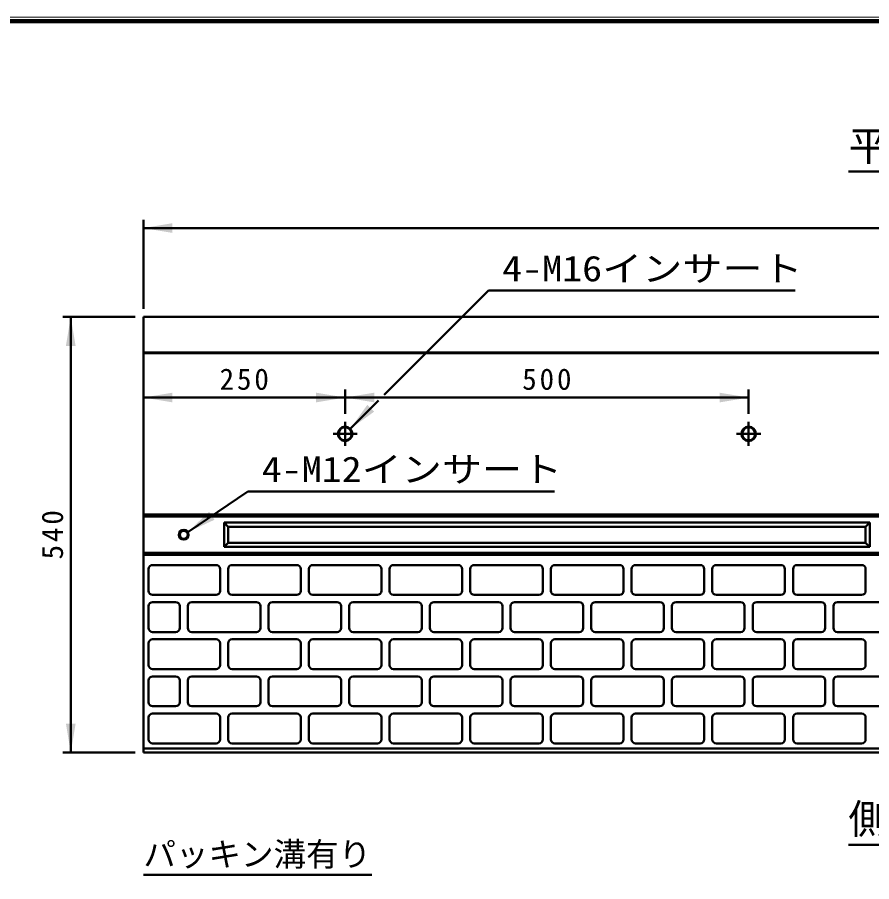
# Model space of a CAD drawing. Units: millimetres, scale not verified. Extents: x 100 to 4105, y 100 to 2870.
# Drawn here: x 1780 to 2838, y 1799 to 2870 of the extents above; entities that cross this region are included whole.
import ezdxf
from ezdxf.enums import TextEntityAlignment as Align

# ---------------------------------------------------------------- set-up
doc = ezdxf.new("R2010")
doc.units = ezdxf.units.MM
doc.header["$LTSCALE"] = 5
doc.linetypes.add('USER2', pattern=[13.4, 10, -1.2, 1, -1.2])
doc.layers.add('V-nasSTD', color=7, linetype='Continuous', lineweight=35)
doc.styles.add('ＭＳ ゴシック', font='')
doc.styles.get('ＭＳ ゴシック').set_extended_font_data('MS Gothic')

msp = doc.modelspace()

# ---------------------------------------------------------------- hatches: boundary and pattern name
at = {"layer": 'V-nasSTD'}
for points in [[(1972, 2614.887), (1936, 2608.887), (1972, 2602.887)], [(1852, 2462.887), (1846, 2498.887), (1840, 2462.887)], [(1972, 2404.887), (1936, 2398.887), (1972, 2392.887)], [(2150, 2392.887), (2186, 2398.887), (2150, 2404.887)], [(2222, 2404.887), (2186, 2398.887), (2222, 2392.887)], [(2650, 2392.887), (2686, 2398.887), (2650, 2404.887)], [(2213.577, 2389.949), (2192.364, 2360.251), (2222.062, 2381.464)], [(2024.152, 2247.445), (2020.791, 2252.415), (2017.43, 2257.385), (1990.97, 2232.248)], [(1840, 1994.887), (1846, 1958.887), (1852, 1994.887)]]:
    msp.add_hatch(color=256, dxfattribs=at).paths.add_polyline_path(points)

# ---------------------------------------------------------------- linework, layer by layer
at = {"layer": 'V-nasSTD', "lineweight": 100}
msp.add_line((4100, 2865), (105, 2865), dxfattribs=at)
at = {"layer": 'V-nasSTD', "lineweight": 50}
for p, q in [((2809.597, 2678.887), (3062.403, 2678.887)), ((1936, 2508.887), (1936, 2618.887)), ((1936, 2608.887), (3936, 2608.887)), ((2234.536, 2402.422), (2363.478, 2531.365)), ((2363.478, 2531.365), (2743.478, 2531.365)), ((1926, 2498.887), (1836, 2498.887)), ((1846, 1958.887), (1846, 2498.887)), ((1936, 2498.887), (1936, 1958.887)), ((3936, 2498.887), (1936, 2498.887)), ((2936, 2454.887), (1936, 2454.887)), ((2936, 2453.887), (1936, 2453.887)), ((2186, 2378.887), (2186, 2408.887)), ((2686, 2378.887), (2686, 2408.887)), ((1936, 2398.887), (2186, 2398.887)), ((2186, 2398.887), (2686, 2398.887)), ((2192.364, 2360.251), (2227.464, 2395.351)), ((2065.523, 2282.665), (1990.97, 2232.248)), ((2065.523, 2282.665), (2445.523, 2282.665)), ((3936, 2253.887), (1936, 2253.887)), ((3936, 2251.387), (1936, 2251.387)), ((2836, 2243.887), (2036, 2243.887)), ((2036, 2243.887), (2036, 2213.887)), ((2041, 2238.887), (2036, 2243.887)), ((2831, 2238.887), (2041, 2238.887)), ((2041, 2238.887), (2041, 2218.887)), ((2831, 2238.887), (2836, 2243.887)), ((2831, 2238.887), (2831, 2218.887)), ((2836, 2243.887), (2836, 2213.887)), ((2041, 2218.887), (2036, 2213.887)), ((2831, 2218.887), (2041, 2218.887)), ((2831, 2218.887), (2836, 2213.887)), ((3936, 2206.387), (1936, 2206.387)), ((2836, 2213.887), (2036, 2213.887)), ((3936, 2203.887), (1936, 2203.887)), ((1942.5, 2159.387), (1942.5, 2186.387)), ((1947.5, 2191.387), (2026, 2191.387)), ((2031, 2186.387), (2031, 2159.387)), ((2041, 2159.387), (2041, 2186.387)), ((2046, 2191.387), (2126, 2191.387)), ((2131, 2186.387), (2131, 2159.387)), ((2141, 2159.387), (2141, 2186.387)), ((2146, 2191.387), (2226, 2191.387)), ((2231, 2186.387), (2231, 2159.387)), ((2241, 2159.387), (2241, 2186.387)), ((2246, 2191.387), (2326, 2191.387)), ((2331, 2186.387), (2331, 2159.387)), ((2341, 2159.387), (2341, 2186.387)), ((2346, 2191.387), (2426, 2191.387)), ((2431, 2186.387), (2431, 2159.387)), ((2441, 2159.387), (2441, 2186.387)), ((2446, 2191.387), (2526, 2191.387)), ((2531, 2186.387), (2531, 2159.387)), ((2541, 2159.387), (2541, 2186.387)), ((2546, 2191.387), (2626, 2191.387)), ((2631, 2186.387), (2631, 2159.387)), ((2641, 2159.387), (2641, 2186.387)), ((2646, 2191.387), (2726, 2191.387)), ((2731, 2186.387), (2731, 2159.387)), ((2741, 2159.387), (2741, 2186.387)), ((2746, 2191.387), (2826, 2191.387)), ((2831, 2186.387), (2831, 2159.387)), ((2026, 2154.387), (1947.5, 2154.387)), ((2126, 2154.387), (2046, 2154.387)), ((2226, 2154.387), (2146, 2154.387)), ((2326, 2154.387), (2246, 2154.387)), ((2426, 2154.387), (2346, 2154.387)), ((2526, 2154.387), (2446, 2154.387)), ((2626, 2154.387), (2546, 2154.387)), ((2726, 2154.387), (2646, 2154.387)), ((2826, 2154.387), (2746, 2154.387)), ((1976, 2145.387), (1947.5, 2145.387)), ((2076, 2145.387), (1996, 2145.387)), ((2176, 2145.387), (2096, 2145.387)), ((2276, 2145.387), (2196, 2145.387)), ((2376, 2145.387), (2296, 2145.387)), ((2476, 2145.387), (2396, 2145.387)), ((2576, 2145.387), (2496, 2145.387)), ((2676, 2145.387), (2596, 2145.387)), ((2776, 2145.387), (2696, 2145.387)), ((2876, 2145.387), (2796, 2145.387)), ((1942.5, 2140.387), (1942.5, 2113.387)), ((1981, 2113.387), (1981, 2140.387)), ((1991, 2140.387), (1991, 2113.387)), ((2081, 2113.387), (2081, 2140.387)), ((2091, 2140.387), (2091, 2113.387)), ((2181, 2113.387), (2181, 2140.387)), ((2191, 2140.387), (2191, 2113.387)), ((2281, 2113.387), (2281, 2140.387)), ((2291, 2140.387), (2291, 2113.387)), ((2381, 2113.387), (2381, 2140.387)), ((2391, 2140.387), (2391, 2113.387)), ((2481, 2113.387), (2481, 2140.387)), ((2491, 2140.387), (2491, 2113.387)), ((2581, 2113.387), (2581, 2140.387)), ((2591, 2140.387), (2591, 2113.387)), ((2681, 2113.387), (2681, 2140.387)), ((2691, 2140.387), (2691, 2113.387)), ((2781, 2113.387), (2781, 2140.387)), ((2791, 2140.387), (2791, 2113.387)), ((1947.5, 2108.387), (1976, 2108.387)), ((2026, 2099.387), (1947.5, 2099.387)), ((1996, 2108.387), (2076, 2108.387)), ((2126, 2099.387), (2046, 2099.387)), ((2096, 2108.387), (2176, 2108.387)), ((2226, 2099.387), (2146, 2099.387)), ((2196, 2108.387), (2276, 2108.387)), ((2326, 2099.387), (2246, 2099.387)), ((2296, 2108.387), (2376, 2108.387)), ((2426, 2099.387), (2346, 2099.387)), ((2396, 2108.387), (2476, 2108.387)), ((2526, 2099.387), (2446, 2099.387)), ((2496, 2108.387), (2576, 2108.387)), ((2626, 2099.387), (2546, 2099.387)), ((2596, 2108.387), (2676, 2108.387)), ((2726, 2099.387), (2646, 2099.387)), ((2696, 2108.387), (2776, 2108.387)), ((2826, 2099.387), (2746, 2099.387)), ((2796, 2108.387), (2876, 2108.387)), ((1942.5, 2094.387), (1942.5, 2067.387)), ((2031, 2067.387), (2031, 2094.387)), ((2041, 2094.387), (2041, 2067.387)), ((2131, 2067.387), (2131, 2094.387)), ((2141, 2094.387), (2141, 2067.387)), ((2231, 2067.387), (2231, 2094.387)), ((2241, 2094.387), (2241, 2067.387)), ((2331, 2067.387), (2331, 2094.387)), ((2341, 2094.387), (2341, 2067.387)), ((2431, 2067.387), (2431, 2094.387)), ((2441, 2094.387), (2441, 2067.387)), ((2531, 2067.387), (2531, 2094.387)), ((2541, 2094.387), (2541, 2067.387)), ((2631, 2067.387), (2631, 2094.387)), ((2641, 2094.387), (2641, 2067.387)), ((2731, 2067.387), (2731, 2094.387)), ((2741, 2094.387), (2741, 2067.387)), ((2831, 2067.387), (2831, 2094.387)), ((1947.5, 2062.387), (2026, 2062.387)), ((2046, 2062.387), (2126, 2062.387)), ((2146, 2062.387), (2226, 2062.387)), ((2246, 2062.387), (2326, 2062.387)), ((2346, 2062.387), (2426, 2062.387)), ((2446, 2062.387), (2526, 2062.387)), ((2546, 2062.387), (2626, 2062.387)), ((2646, 2062.387), (2726, 2062.387)), ((2746, 2062.387), (2826, 2062.387)), ((1942.5, 2048.387), (1942.5, 2021.387)), ((1976, 2053.387), (1947.5, 2053.387)), ((1981, 2021.387), (1981, 2048.387)), ((1991, 2048.387), (1991, 2021.387)), ((2076, 2053.387), (1996, 2053.387)), ((2081, 2021.387), (2081, 2048.387)), ((2091, 2048.387), (2091, 2021.387)), ((2176, 2053.387), (2096, 2053.387)), ((2181, 2021.387), (2181, 2048.387)), ((2191, 2048.387), (2191, 2021.387)), ((2276, 2053.387), (2196, 2053.387)), ((2281, 2021.387), (2281, 2048.387)), ((2291, 2048.387), (2291, 2021.387)), ((2376, 2053.387), (2296, 2053.387)), ((2381, 2021.387), (2381, 2048.387)), ((2391, 2048.387), (2391, 2021.387)), ((2476, 2053.387), (2396, 2053.387)), ((2481, 2021.387), (2481, 2048.387)), ((2491, 2048.387), (2491, 2021.387)), ((2576, 2053.387), (2496, 2053.387)), ((2581, 2021.387), (2581, 2048.387)), ((2591, 2048.387), (2591, 2021.387)), ((2676, 2053.387), (2596, 2053.387)), ((2681, 2021.387), (2681, 2048.387)), ((2691, 2048.387), (2691, 2021.387)), ((2776, 2053.387), (2696, 2053.387)), ((2781, 2021.387), (2781, 2048.387)), ((2791, 2048.387), (2791, 2021.387)), ((2876, 2053.387), (2796, 2053.387)), ((1947.5, 2016.387), (1976, 2016.387)), ((1996, 2016.387), (2076, 2016.387)), ((2096, 2016.387), (2176, 2016.387)), ((2196, 2016.387), (2276, 2016.387)), ((2296, 2016.387), (2376, 2016.387)), ((2396, 2016.387), (2476, 2016.387)), ((2496, 2016.387), (2576, 2016.387)), ((2596, 2016.387), (2676, 2016.387)), ((2696, 2016.387), (2776, 2016.387)), ((2796, 2016.387), (2876, 2016.387)), ((2026, 2007.387), (1947.5, 2007.387)), ((2126, 2007.387), (2046, 2007.387)), ((2226, 2007.387), (2146, 2007.387)), ((2326, 2007.387), (2246, 2007.387)), ((2426, 2007.387), (2346, 2007.387)), ((2526, 2007.387), (2446, 2007.387)), ((2626, 2007.387), (2546, 2007.387)), ((2726, 2007.387), (2646, 2007.387)), ((2826, 2007.387), (2746, 2007.387)), ((1942.5, 2002.387), (1942.5, 1975.387)), ((2031, 1975.387), (2031, 2002.387)), ((2041, 2002.387), (2041, 1975.387)), ((2131, 1975.387), (2131, 2002.387)), ((2141, 2002.387), (2141, 1975.387)), ((2231, 1975.387), (2231, 2002.387)), ((2241, 2002.387), (2241, 1975.387)), ((2331, 1975.387), (2331, 2002.387)), ((2341, 2002.387), (2341, 1975.387)), ((2431, 1975.387), (2431, 2002.387)), ((2441, 2002.387), (2441, 1975.387)), ((2531, 1975.387), (2531, 2002.387)), ((2541, 2002.387), (2541, 1975.387)), ((2631, 1975.387), (2631, 2002.387)), ((2641, 2002.387), (2641, 1975.387)), ((2731, 1975.387), (2731, 2002.387)), ((2741, 2002.387), (2741, 1975.387)), ((2831, 1975.387), (2831, 2002.387)), ((1936, 1963.887), (2936, 1963.887)), ((1947.5, 1970.387), (2026, 1970.387)), ((2046, 1970.387), (2126, 1970.387)), ((2146, 1970.387), (2226, 1970.387)), ((2246, 1970.387), (2326, 1970.387)), ((2346, 1970.387), (2426, 1970.387)), ((2446, 1970.387), (2526, 1970.387)), ((2546, 1970.387), (2626, 1970.387)), ((2646, 1970.387), (2726, 1970.387)), ((2746, 1970.387), (2826, 1970.387)), ((1926, 1958.887), (1836, 1958.887)), ((1936, 1958.887), (3936, 1958.887)), ((2809.597, 1844.81), (3062.403, 1844.81)), ((1936, 1807.482), (2219.208, 1807.482))]:
    msp.add_line(p, q, dxfattribs=at)
at = {"layer": 'V-nasSTD', "linetype": 'USER2', "lineweight": 50}
for p, q in [((2186, 2368.887), (2186, 2338.887)), ((2686, 2368.887), (2686, 2338.887)), ((2201, 2353.887), (2171, 2353.887)), ((2701, 2353.887), (2671, 2353.887))]:
    msp.add_line(p, q, dxfattribs=at)
at = {"layer": 'V-nasSTD', "lineweight": 13}
msp.add_lwpolyline([(100, 100), (100, 2870), (4105, 2870), (4105, 100)], close=True, dxfattribs=at)
at = {"layer": 'V-nasSTD', "lineweight": 50}
for centre, radius in [((2186, 2353.887), 9), ((2186, 2353.887), 8), ((2686, 2353.887), 9), ((2686, 2353.887), 8), ((1986, 2228.887), 6), ((1986, 2228.887), 5)]:
    msp.add_circle(centre, radius, dxfattribs=at)
for centre, start, end in [((1947.5, 2186.387), 90, 180), ((2026, 2186.387), 0, 90), ((2046, 2186.387), 90, 180), ((2126, 2186.387), 0, 90), ((2146, 2186.387), 90, 180), ((2226, 2186.387), 0, 90), ((2246, 2186.387), 90, 180), ((2326, 2186.387), 0, 90), ((2346, 2186.387), 90, 180), ((2426, 2186.387), 0, 90), ((2446, 2186.387), 90, 180), ((2526, 2186.387), 0, 90), ((2546, 2186.387), 90, 180), ((2626, 2186.387), 0, 90), ((2646, 2186.387), 90, 180), ((2726, 2186.387), 0, 90), ((2746, 2186.387), 90, 180), ((2826, 2186.387), 0, 90), ((1947.5, 2159.387), 180, 270), ((2026, 2159.387), 270, 0), ((2046, 2159.387), 180, 270), ((2126, 2159.387), 270, 0), ((2146, 2159.387), 180, 270), ((2226, 2159.387), 270, 0), ((2246, 2159.387), 180, 270), ((2326, 2159.387), 270, 0), ((2346, 2159.387), 180, 270), ((2426, 2159.387), 270, 0), ((2446, 2159.387), 180, 270), ((2526, 2159.387), 270, 0), ((2546, 2159.387), 180, 270), ((2626, 2159.387), 270, 0), ((2646, 2159.387), 180, 270), ((2726, 2159.387), 270, 0), ((2746, 2159.387), 180, 270), ((2826, 2159.387), 270, 0), ((1947.5, 2140.387), 90, 180), ((1976, 2140.387), 0, 90), ((1996, 2140.387), 90, 180), ((2076, 2140.387), 0, 90), ((2096, 2140.387), 90, 180), ((2176, 2140.387), 0, 90), ((2196, 2140.387), 90, 180), ((2276, 2140.387), 0, 90), ((2296, 2140.387), 90, 180), ((2376, 2140.387), 0, 90), ((2396, 2140.387), 90, 180), ((2476, 2140.387), 0, 90), ((2496, 2140.387), 90, 180), ((2576, 2140.387), 0, 90), ((2596, 2140.387), 90, 180), ((2676, 2140.387), 0, 90), ((2696, 2140.387), 90, 180), ((2776, 2140.387), 0, 90), ((2796, 2140.387), 90, 180), ((1947.5, 2113.387), 180, 270), ((1976, 2113.387), 270, 0), ((1996, 2113.387), 180, 270), ((2076, 2113.387), 270, 0), ((2096, 2113.387), 180, 270), ((2176, 2113.387), 270, 0), ((2196, 2113.387), 180, 270), ((2276, 2113.387), 270, 0), ((2296, 2113.387), 180, 270), ((2376, 2113.387), 270, 0), ((2396, 2113.387), 180, 270), ((2476, 2113.387), 270, 0), ((2496, 2113.387), 180, 270), ((2576, 2113.387), 270, 0), ((2596, 2113.387), 180, 270), ((2676, 2113.387), 270, 0), ((2696, 2113.387), 180, 270), ((2776, 2113.387), 270, 0), ((2796, 2113.387), 180, 270), ((1947.5, 2094.387), 90, 180), ((2026, 2094.387), 0, 90), ((2046, 2094.387), 90, 180), ((2126, 2094.387), 0, 90), ((2146, 2094.387), 90, 180), ((2226, 2094.387), 0, 90), ((2246, 2094.387), 90, 180), ((2326, 2094.387), 0, 90), ((2346, 2094.387), 90, 180), ((2426, 2094.387), 0, 90), ((2446, 2094.387), 90, 180), ((2526, 2094.387), 0, 90), ((2546, 2094.387), 90, 180), ((2626, 2094.387), 0, 90), ((2646, 2094.387), 90, 180), ((2726, 2094.387), 0, 90), ((2746, 2094.387), 90, 180), ((2826, 2094.387), 0, 90), ((1947.5, 2067.387), 180, 270), ((2026, 2067.387), 270, 0), ((2046, 2067.387), 180, 270), ((2126, 2067.387), 270, 0), ((2146, 2067.387), 180, 270), ((2226, 2067.387), 270, 0), ((2246, 2067.387), 180, 270), ((2326, 2067.387), 270, 0), ((2346, 2067.387), 180, 270), ((2426, 2067.387), 270, 0), ((2446, 2067.387), 180, 270), ((2526, 2067.387), 270, 0), ((2546, 2067.387), 180, 270), ((2626, 2067.387), 270, 0), ((2646, 2067.387), 180, 270), ((2726, 2067.387), 270, 0), ((2746, 2067.387), 180, 270), ((2826, 2067.387), 270, 0), ((1947.5, 2048.387), 90, 180), ((1976, 2048.387), 0, 90), ((1996, 2048.387), 90, 180), ((2076, 2048.387), 0, 90), ((2096, 2048.387), 90, 180), ((2176, 2048.387), 0, 90), ((2196, 2048.387), 90, 180), ((2276, 2048.387), 0, 90), ((2296, 2048.387), 90, 180), ((2376, 2048.387), 0, 90), ((2396, 2048.387), 90, 180), ((2476, 2048.387), 0, 90), ((2496, 2048.387), 90, 180), ((2576, 2048.387), 0, 90), ((2596, 2048.387), 90, 180), ((2676, 2048.387), 0, 90), ((2696, 2048.387), 90, 180), ((2776, 2048.387), 0, 90), ((2796, 2048.387), 90, 180), ((1947.5, 2021.387), 180, 270), ((1976, 2021.387), 270, 0), ((1996, 2021.387), 180, 270), ((2076, 2021.387), 270, 0), ((2096, 2021.387), 180, 270), ((2176, 2021.387), 270, 0), ((2196, 2021.387), 180, 270), ((2276, 2021.387), 270, 0), ((2296, 2021.387), 180, 270), ((2376, 2021.387), 270, 0), ((2396, 2021.387), 180, 270), ((2476, 2021.387), 270, 0), ((2496, 2021.387), 180, 270), ((2576, 2021.387), 270, 0), ((2596, 2021.387), 180, 270), ((2676, 2021.387), 270, 0), ((2696, 2021.387), 180, 270), ((2776, 2021.387), 270, 0), ((2796, 2021.387), 180, 270), ((1947.5, 2002.387), 90, 180), ((2026, 2002.387), 0, 90), ((2046, 2002.387), 90, 180), ((2126, 2002.387), 0, 90), ((2146, 2002.387), 90, 180), ((2226, 2002.387), 0, 90), ((2246, 2002.387), 90, 180), ((2326, 2002.387), 0, 90), ((2346, 2002.387), 90, 180), ((2426, 2002.387), 0, 90), ((2446, 2002.387), 90, 180), ((2526, 2002.387), 0, 90), ((2546, 2002.387), 90, 180), ((2626, 2002.387), 0, 90), ((2646, 2002.387), 90, 180), ((2726, 2002.387), 0, 90), ((2746, 2002.387), 90, 180), ((2826, 2002.387), 0, 90), ((1947.5, 1975.387), 180, 270), ((2026, 1975.387), 270, 0), ((2046, 1975.387), 180, 270), ((2126, 1975.387), 270, 0), ((2146, 1975.387), 180, 270), ((2226, 1975.387), 270, 0), ((2246, 1975.387), 180, 270), ((2326, 1975.387), 270, 0), ((2346, 1975.387), 180, 270), ((2426, 1975.387), 270, 0), ((2446, 1975.387), 180, 270), ((2526, 1975.387), 270, 0), ((2546, 1975.387), 180, 270), ((2626, 1975.387), 270, 0), ((2646, 1975.387), 180, 270), ((2726, 1975.387), 270, 0), ((2746, 1975.387), 180, 270), ((2826, 1975.387), 270, 0)]:
    msp.add_arc(centre, 5, start, end, dxfattribs=at)

# ---------------------------------------------------------------- texts
at = {"layer": 'V-nasSTD', "style": 'ＭＳ ゴシック'}
for s, height, p in [('平\u3000面\u3000図', 36.95, (2809.597, 2729.287)), ('側\u3000面\u3000図', 36.95, (2809.597, 1895.21)), ('パッキン溝有り', 29.56, (1936, 1847.802))]:
    msp.add_text(s, height=height, dxfattribs=at).set_placement(p, align=Align.TOP_LEFT)
at = {"layer": 'V-nasSTD', "style": 'ＭＳ ゴシック', "width": 1.15}
for s, p in [('4-M16インサート', (2380.598, 2574.565)), ('4-M12インサート', (2082.643, 2325.865))]:
    msp.add_text(s, height=31.67, dxfattribs=at).set_placement(p, align=Align.TOP_LEFT)
at = {"layer": 'V-nasSTD', "char_height": 26.39, "attachment_point": 1, "style": 'ＭＳ ゴシック'}
for s, insert in [('\\T1.2;250', (2030.4, 2434.887)), ('\\T1.2;500', (2405.4, 2434.887))]:
    msp.add_mtext(s, dxfattribs=dict(at, insert=insert))
at = {"layer": 'V-nasSTD', "insert": (1810, 2198.287), "char_height": 26.39, "attachment_point": 1, "rotation": 90, "style": 'ＭＳ ゴシック'}
msp.add_mtext('\\T1.2;540', dxfattribs=at)

doc.saveas('drawing.dxf')
